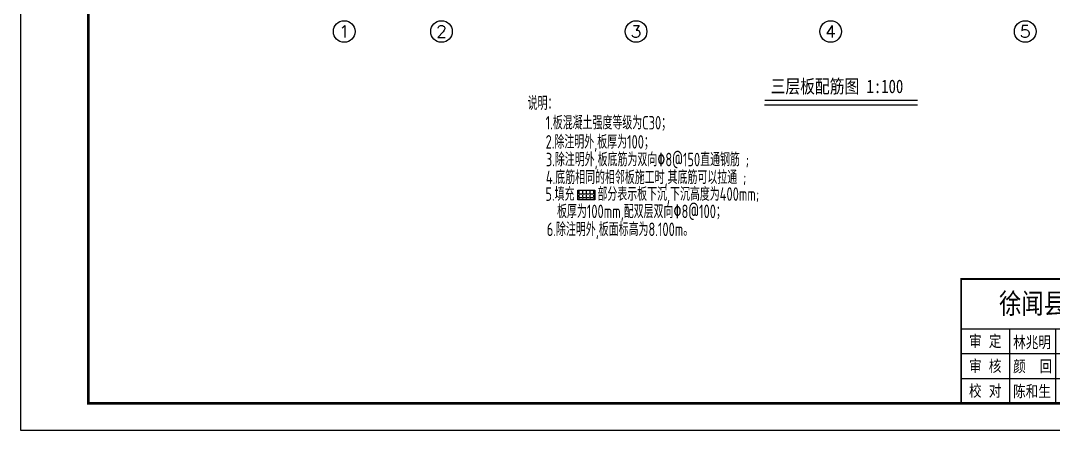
# Model space of a CAD drawing. Extents: x 4215193 to 4274593, y -515140 to -473140.
# Drawn here: x 4215193 to 4253406, y -515140 to -499993 of the extents above; entities that cross this region are included whole.
import ezdxf
from ezdxf.enums import TextEntityAlignment as Align

# ---------------------------------------------------------------- set-up
doc = ezdxf.new("R2010")
doc.units = 0
doc.header["$LTSCALE"] = 1000
doc.layers.get('0').update_dxf_attribs({"linetype": 'CONTINUOUS'})
for name, color, linetype in [('AXIS', 3, 'CONTINUOUS'), ('AXIS_TEXT', 7, 'CONTINUOUS'), ('PUB_TEXT', 7, 'CONTINUOUS'), ('PUB_TITLE', 4, 'CONTINUOUS'), ('TEXT', 3, 'CONTINUOUS'), ('填充', 9, 'CONTINUOUS'), ('屋顶', 4, 'CONTINUOUS'), ('砼柱', 3, 'CONTINUOUS')]:
    doc.layers.add(name, color=color, linetype=linetype)
doc.styles.add('-黑体', font='simhei.ttf', dxfattribs={"width": 0.8})
doc.styles.add('COMPLEX', font='COMPLEX')
doc.styles.add('TSSD_Label', font='Tssdeng.shx', dxfattribs={"width": 0.7, "bigfont": 'hztxt.shx'})
doc.styles.add('宋体', font='', dxfattribs={"width": 0.8})
doc.styles.get('宋体').set_extended_font_data('SimSun')

# ---------------------------------------------------------------- blocks, each defined once
blk = doc.blocks.new('_AXISO')
blk.add_circle((0, 0), 0.5)
at = {"layer": 'AXIS_TEXT', "style": 'COMPLEX', "width": 1.041667}
blk.add_attdef('A', text='', height=0.56, dxfattribs=at).set_placement((-0.25, -0.28), (0.25, -0.28), align=Align.FIT)
blk = doc.blocks.new('RTT6CX6')
for p, q in [((9050205, -1064927), (9068582, -1064927)), ((9061435, -1068502), (9061435, -1064927)), ((9068582, -1068502), (9068582, -1065370)), ((9059710, -1065642), (9068582, -1065642)), ((9050205, -1066357), (9068582, -1066357)), ((9065519, -1068502), (9065519, -1066357)), ((9067051, -1068502), (9067051, -1066357)), ((9050205, -1067072), (9059710, -1067072)), ((9065519, -1067072), (9068582, -1067072)), ((9050205, -1067787), (9059710, -1067787)), ((9065519, -1067787), (9068582, -1067787))]:
    blk.add_line(p, q)
at = {"const_width": 55}
blk.add_lwpolyline([(9068582, -1064927), (9050205, -1064927), (9050205, -1068502)], dxfattribs=at)
at = {"layer": 'PUB_TEXT'}
for p, q in [((9059710, -1068502), (9059710, -1064927)), ((9068582, -1068502), (9068582, -1064927)), ((9051613, -1068502), (9051613, -1066357)), ((9052936, -1068502), (9052936, -1066357)), ((9054812, -1068502), (9054812, -1066357)), ((9056436, -1068502), (9056436, -1066357)), ((9057749, -1068502), (9057749, -1066357))]:
    blk.add_line(p, q, dxfattribs=at)
at = {"layer": '屋顶', "color": 0}
blk.add_line((9050205, -1068502), (9068582, -1068502), dxfattribs=at)
at = {"layer": 'PUB_TEXT', "style": '宋体', "width": 0.8}
for s, height, p in [('徐闻县规划建筑设计室', 589.6, (9051298, -1065923)), ('兴建单位', 332.3, (9059822, -1065449)), ('徐闻县职业高级中学', 332.3, (9061629, -1065449)), ('工程名称', 332.3, (9059809, -1066164)), ('徐闻县职业高级中学综合楼', 332.32, (9061629, -1066164)), ('审', 332, (9050433, -1066879)), ('定', 332, (9051003, -1066879)), ('林兆明', 332.3, (9051704, -1066909)), ('专业负责', 332.3, (9054874, -1066879)), ('杨化明', 332.3, (9056526, -1066892)), ('日', 332, (9065761, -1066879)), ('期', 332, (9066332, -1066879)), ('2019.11', 332.3, (9067138, -1066879)), ('审', 332, (9050433, -1067594)), ('核', 332, (9051003, -1067594)), ('颜', 332, (9051704, -1067603)), ('回', 332, (9052464, -1067603)), ('结构计算', 332.3, (9054874, -1067594)), ('颜', 332, (9056548, -1067600)), ('回', 332, (9057308, -1067600)), ('图纸内容', 332.3, (9059808, -1067594)), ('图', 332, (9065761, -1067594)), ('别', 332, (9066332, -1067594)), ('结', 332, (9067311, -1067594)), ('施', 332, (9067881, -1067594)), ('校', 332, (9050433, -1068309)), ('对', 332, (9051003, -1068309)), ('陈和生', 332.3, (9051704, -1068323)), ('设', 332, (9054874, -1068309)), ('计', 332, (9056015, -1068309)), ('颜', 332, (9056548, -1068315)), ('回', 332, (9057308, -1068315)), ('图', 332, (9065761, -1068309)), ('号', 332, (9066332, -1068309))]:
    blk.add_text(s, height=height, dxfattribs=at).set_placement(p)

msp = doc.modelspace()

# ---------------------------------------------------------------- hatches: boundary and pattern name
at = {"layer": '填充'}
h = msp.add_hatch(dxfattribs=at)
h.set_pattern_fill('ANGLE', color=0, scale=500, style=0)
h.set_pattern_definition([(0, (4025754.56, -409597.02), (0, 137.5), [100, -37.5]), (90, (4025754.56, -409597.02), (-137.5, 8e-15), [100, -37.5])])
h.paths.add_polyline_path([(4235806.8, -506263.9), (4235806.8, -506620.3), (4236436.7, -506620.3), (4236436.7, -506263.9)])

# ---------------------------------------------------------------- linework, layer by layer
at = {"color": 0}
msp.add_line((4242717.1, -503099.3), (4248377.2, -503099.3), dxfattribs=at)
at = {"color": 0, "const_width": 50}
msp.add_lwpolyline([(4242721.7, -502943.2), (4248383.8, -502943.2)], dxfattribs=at)
at = {"layer": 'PUB_TITLE', "color": 0}
msp.add_lwpolyline([(4215193.4, -515140.1), (4274593.4, -515140.1), (4274593.4, -473140.1), (4215193.4, -473140.1)], close=True, dxfattribs=at)
at = {"layer": 'PUB_TITLE', "color": 0, "const_width": 100}
msp.add_lwpolyline([(4217693.4, -514140.1), (4273593.4, -514140.1), (4273593.4, -474140.1), (4217693.4, -474140.1)], close=True, dxfattribs=at)
at = {"layer": '砼柱', "color": 0}
msp.add_lwpolyline([(4235806.8, -506263.9), (4236436.7, -506263.9), (4236436.7, -506620.3), (4235806.8, -506620.3)], close=True, dxfattribs=at)

# ---------------------------------------------------------------- block references
at = {"xscale": 1.284192, "yscale": 1.284192, "zscale": 1.284192}
msp.add_blockref('RTT6CX6', (-7372207.1, 858022), dxfattribs=at)
at = {"layer": 'AXIS'}
ref = msp.add_blockref('_AXISO', (4227165.5, -500392.6), dxfattribs=dict(at, xscale=800, yscale=800, zscale=800))
ref.add_attrib('A', '1', dxfattribs={"layer": 'AXIS_TEXT', "height": 448, "style": 'COMPLEX', "width": 2.083333}).set_placement((4226965.5, -500616.6), (4227365.5, -500616.6), align=Align.FIT)
ref = msp.add_blockref('_AXISO', (4230765.5, -500392.6), dxfattribs=dict(at, xscale=800, yscale=800, zscale=800))
ref.add_attrib('A', '2', dxfattribs={"layer": 'AXIS_TEXT', "height": 448, "style": 'COMPLEX', "width": 1.339286}).set_placement((4230565.5, -500616.6), (4230965.5, -500616.6), align=Align.FIT)
ref = msp.add_blockref('_AXISO', (4237965.5, -500392.6), dxfattribs=dict(at, xscale=800, yscale=800, zscale=800))
ref.add_attrib('A', '3', dxfattribs={"layer": 'AXIS_TEXT', "height": 448, "style": 'COMPLEX', "width": 1.339286}).set_placement((4237765.5, -500616.6), (4238165.5, -500616.6), align=Align.FIT)
ref = msp.add_blockref('_AXISO', (4245165.5, -500392.6), dxfattribs=dict(at, xscale=800, yscale=800, zscale=800))
ref.add_attrib('A', '4', dxfattribs={"layer": 'AXIS_TEXT', "height": 448, "style": 'COMPLEX', "width": 1.171875}).set_placement((4244965.5, -500616.6), (4245365.5, -500616.6), align=Align.FIT)
ref = msp.add_blockref('_AXISO', (4252365.5, -500392.6), dxfattribs=dict(at, xscale=800, yscale=800, zscale=800))
ref.add_attrib('A', '5', dxfattribs={"layer": 'AXIS_TEXT', "height": 448, "style": 'COMPLEX', "width": 1.339286}).set_placement((4252165.5, -500616.6), (4252565.5, -500616.6), align=Align.FIT)

# ---------------------------------------------------------------- texts
at = {"layer": 'PUB_TEXT', "style": '-黑体', "width": 0.8}
msp.add_text('三层板配筋图 1:100', height=500, dxfattribs=at).set_placement((4242947.7, -502670.9))
at = {"layer": 'TEXT', "color": 0, "style": 'TSSD_Label', "width": 0.7}
for s, p in [('说明：', (4233955.4, -503295.4)), ('1.板混凝土强度等级为C30；', (4234619.5, -504016.3)), ('2.除注明外,板厚为100；', (4234619.2, -504724.1)), ('3.除注明外,板底筋为双向%%1308@150直通钢筋 ;', (4234627.7, -505377.8)), ('4.底筋相同的相邻板施工时,其底筋可以拉通 ;', (4234627.6, -506035.6, -102688.7)), ('5.填充    部分表示板下沉,下沉高度为400mm;', (4234610.4, -506654.8, -102688.7)), ('板厚为100mm,配双层双向%%1308@100；', (4235041.5, -507294.9)), ('6.除注明外,板面标高为8.100m。', (4234662.3, -507957.8))]:
    msp.add_text(s, height=500, dxfattribs=at).set_placement(p)

doc.saveas('drawing.dxf')
